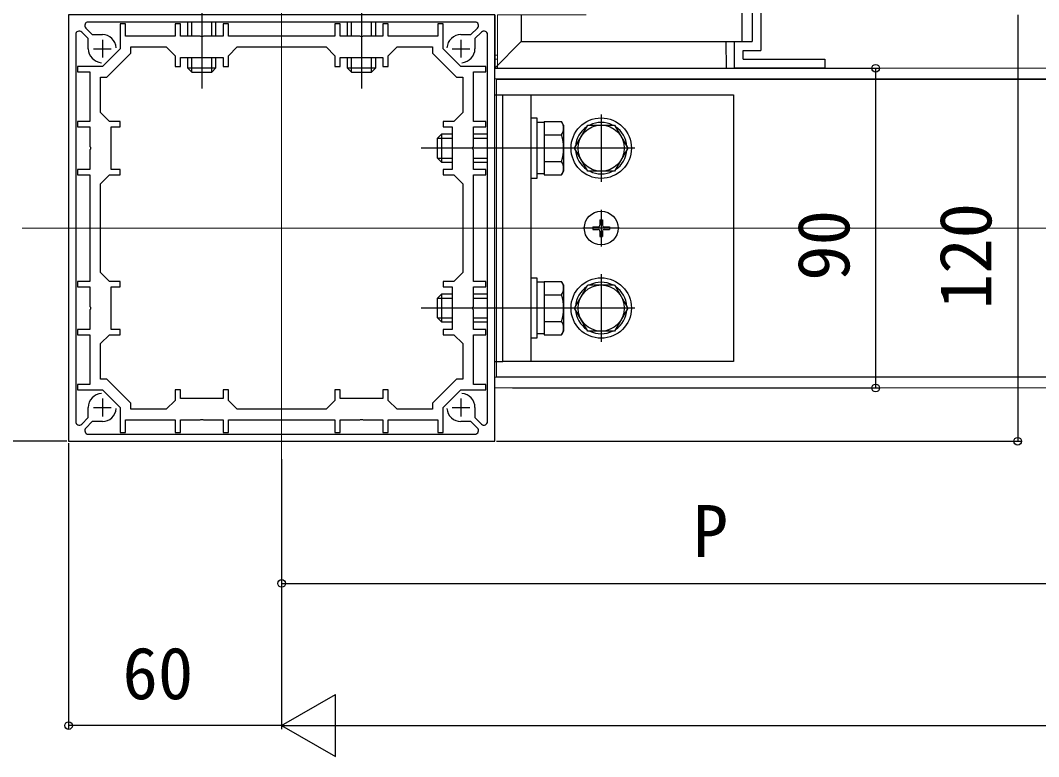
# Model space of a CAD drawing. Units: millimetres, scale not verified. Extents: x -875 to 875, y -1304 to 1298.
# Drawn here: x -493.6 to -206.8, y 62.1 to 269.4 of the extents above; entities that cross this region are included whole.
import ezdxf
from ezdxf.enums import TextEntityAlignment as Align

# ---------------------------------------------------------------- set-up
doc = ezdxf.new("R2010")
doc.units = ezdxf.units.MM
doc.header["$LTSCALE"] = 8
for name, color, linetype in [('0-3_YKK_11', 7, 'Continuous'), ('0-5_YKK_13', 4, 'Continuous'), ('0-6_YKK_D', 6, 'Continuous')]:
    doc.layers.add(name, color=color, linetype=linetype)
doc.layers.add('0-4_YKK_12', color=2, linetype='Continuous', lineweight=18)
doc.styles.add('ＭＳ ゴシック', font='')
doc.styles.get('ＭＳ ゴシック').set_extended_font_data('MS Gothic')

msp = doc.modelspace()

# ---------------------------------------------------------------- linework, layer by layer
at = {"layer": '0-3_YKK_11'}
for p, q in [((-365.546, 268.9), (-474.454, 268.9)), ((-478, 265.354), (-478, 156.446)), ((-470.5, 263.9), (-470.5, 258.9)), ((-369.5, 263.9), (-369.5, 258.9)), ((-362, 156.446), (-362, 265.354)), ((-473, 261.4), (-468, 261.4)), ((-372, 261.4), (-367, 261.4)), ((-470.5, 162.9), (-470.5, 157.9)), ((-369.5, 162.9), (-369.5, 157.9)), ((-473, 160.4), (-468, 160.4)), ((-372, 160.4), (-367, 160.4)), ((-474.454, 152.9), (-365.546, 152.9))]:
    msp.add_line(p, q, dxfattribs=at)
msp.add_lwpolyline([(-360, 270.9), (-480, 270.9), (-480, 150.9), (-360, 150.9)], close=True, dxfattribs=at)
for points in [[(-475.162, 267.193), (-473.319, 265.35), (-470.5, 265.35)], [(-369.5, 265.35), (-366.681, 265.35), (-364.838, 267.193)], [(-474.45, 261.4), (-474.45, 264.219), (-476.293, 266.062)], [(-363.707, 266.062), (-365.55, 264.219), (-365.55, 261.4)], [(-476.293, 155.738), (-474.45, 157.581), (-474.45, 160.4)], [(-365.55, 160.4), (-365.55, 157.581), (-363.707, 155.738)], [(-470.5, 156.45), (-473.319, 156.45), (-475.162, 154.607)], [(-364.838, 154.607), (-366.681, 156.45), (-369.5, 156.45)]]:
    msp.add_lwpolyline(points, dxfattribs=at)
for centre, radius, start, end in [((-474.454, 267.9), 1, 90.00004, 225.00001), ((-365.546, 267.9), 1, 314.99999, 89.99996), ((-477, 265.354), 1, 44.99999, 179.99996), ((-470.5, 261.4), 3.95, 3.88735, 90.00021), ((-369.5, 261.4), 3.95, 89.99979, 176.11265), ((-363, 265.354), 1, 0.00004, 135.00001), ((-470.5, 261.4), 3.95, 180.00017, 266.11275), ((-369.5, 261.4), 3.95, 273.88725, 359.99983), ((-470.5, 160.4), 3.95, 93.88725, 179.99983), ((-369.5, 160.4), 3.95, 0.00017, 86.11275), ((-470.5, 160.4), 3.95, 269.99979, 356.11265), ((-369.5, 160.4), 3.95, 183.88735, 270.00021), ((-477, 156.446), 1, 180.00004, 315.00001), ((-363, 156.446), 1, 224.99999, 359.99996), ((-474.454, 153.9), 1, 134.99999, 269.99996), ((-365.546, 153.9), 1, 270.00004, 45.00001)]:
    msp.add_arc(centre, radius, start, end, dxfattribs=at)
at = {"layer": '0-4_YKK_12'}
for p, q in [((-420, 1042.448), (-420, 137.964)), ((-360, 165.9), (-360, 259.6)), ((-359.25, 259.6), (-360, 259.6)), ((-359.25, 258.4), (-360, 258.4)), ((-360, 255.9), (412.18, 255.9)), ((-360, 252.9), (455.355, 252.9)), ((-359.5, 252.75), (455.355, 252.75)), ((-359.5, 169.05), (-359.5, 252.75)), ((-493.086, 210.9), (649.907, 210.9)), ((-360, 168.9), (455.355, 168.9)), ((-359.5, 169.05), (455.355, 169.05)), ((-360, 165.9), (455.355, 165.9))]:
    msp.add_line(p, q, dxfattribs=at)
msp.add_lwpolyline([(-359.25, 255.9), (-359.25, 270.9), (-334.25, 270.9)], dxfattribs=at)
at = {"layer": '0-5_YKK_13'}
for p, q in [((-290.386, 295.9), (-290.386, 263.4)), ((-287.503, 295.9), (-287.503, 263.4)), ((-285, 295.9), (-285, 260.9)), ((-442.5, 294.339), (-442.5, 250.162)), ((-397.5, 294.339), (-397.5, 250.162)), ((-360, 270.9), (-360, 255.9)), ((-352.5, 270.9), (-352.5, 263.4)), ((-446.5, 268.9), (-446.5, 264.9)), ((-445.3, 264.9), (-445.3, 268.9)), ((-439.7, 264.9), (-439.7, 268.9)), ((-438.5, 264.9), (-438.5, 268.9)), ((-401.5, 268.9), (-401.5, 264.9)), ((-400.3, 264.9), (-400.3, 268.9)), ((-394.7, 264.9), (-394.7, 268.9)), ((-393.5, 264.9), (-393.5, 268.9)), ((-294.873, 263.4), (-294.838, 255.9)), ((-294.873, 263.4), (-292.503, 263.4)), ((-446.5, 258.9), (-446.5, 256.005)), ((-445.3, 254.805), (-445.3, 258.9)), ((-439.7, 254.805), (-439.7, 258.9)), ((-438.5, 256.005), (-438.5, 258.9)), ((-401.5, 258.9), (-401.5, 256.005)), ((-400.3, 254.805), (-400.3, 258.9)), ((-394.7, 254.805), (-394.7, 258.9)), ((-393.5, 256.005), (-393.5, 258.9)), ((-290, 260.9), (-285, 260.9)), ((-290, 258.4), (-290, 260.9)), ((-445.3, 254.805), (-446.5, 256.005)), ((-446.5, 256.005), (-438.5, 256.005)), ((-439.7, 254.805), (-438.5, 256.005)), ((-400.3, 254.805), (-401.5, 256.005)), ((-401.5, 256.005), (-393.5, 256.005)), ((-394.7, 254.805), (-393.5, 256.005)), ((-360, 255.9), (-294.838, 255.9)), ((-294.838, 255.9), (-292.503, 255.9)), ((-267, 255.9), (-292.503, 255.9)), ((-445.3, 254.805), (-439.7, 254.805)), ((-400.3, 254.805), (-394.7, 254.805)), ((-360, 248.4), (-357.7, 248.4)), ((-360, 173.4), (-360, 248.4)), ((-357.7, 173.4), (-357.7, 248.4)), ((-349.7, 173.4), (-349.7, 248.4)), ((-346.1, 240.906), (-341.181, 240.906)), ((-346.1, 240.906), (-346.1, 225.894)), ((-346.1, 240.906), (-346.1, 225.894)), ((-340.6, 239.9), (-341.181, 240.906)), ((-330, 242.9), (-330, 223.9)), ((-346.1, 240.65), (-348.1, 240.65)), ((-348.1, 240.65), (-348.1, 226.15)), ((-346.1, 240.65), (-346.1, 226.15)), ((-340.6, 239.9), (-340.6, 226.9)), ((-376.095, 236.2), (-374.895, 237.4)), ((-376.095, 230.6), (-376.095, 236.2)), ((-376.095, 236.2), (-372, 236.2)), ((-374.895, 237.4), (-372, 237.4)), ((-374.895, 229.4), (-374.895, 237.4)), ((-366, 237.4), (-362, 237.4)), ((-366, 236.2), (-362, 236.2)), ((-346.1, 237.4), (-346.1, 229.4)), ((-346.1, 237.153), (-341.181, 237.153)), ((-336.561, 233.4), (-380.738, 233.4)), ((-320.5, 233.4), (-339.5, 233.4)), ((-376.095, 230.6), (-374.895, 229.4)), ((-376.095, 230.6), (-372, 230.6)), ((-366, 230.6), (-362, 230.6)), ((-346.1, 229.647), (-341.181, 229.647)), ((-372, 229.4), (-374.895, 229.4)), ((-362, 229.4), (-366, 229.4)), ((-340.6, 226.9), (-341.181, 225.894)), ((-346.1, 226.15), (-348.1, 226.15)), ((-346.1, 225.894), (-341.181, 225.894)), ((-330, 216.05), (-330, 205.75)), ((-330.35, 213.25), (-329.65, 213.25)), ((-330.35, 213.25), (-330.35, 211.75)), ((-329.65, 213.25), (-329.65, 211.75)), ((-324.85, 210.9), (-335.15, 210.9)), ((-332.35, 211.25), (-332.35, 210.55)), ((-332.35, 211.25), (-330.85, 211.25)), ((-332.35, 210.55), (-330.85, 210.55)), ((-330.35, 210.05), (-330.35, 208.55)), ((-329.65, 210.05), (-329.65, 208.55)), ((-329.15, 211.25), (-327.65, 211.25)), ((-329.15, 210.55), (-327.65, 210.55)), ((-327.65, 211.25), (-327.65, 210.55)), ((-330.35, 208.55), (-329.65, 208.55)), ((-330, 197.9), (-330, 178.9)), ((-346.1, 195.65), (-348.1, 195.65)), ((-348.1, 195.65), (-348.1, 181.15)), ((-346.1, 195.906), (-341.181, 195.906)), ((-346.1, 195.906), (-346.1, 180.894)), ((-346.1, 195.906), (-346.1, 180.894)), ((-346.1, 195.65), (-346.1, 181.15)), ((-340.6, 194.9), (-341.181, 195.906)), ((-376.095, 191.2), (-374.895, 192.4)), ((-374.895, 192.4), (-372, 192.4)), ((-374.895, 184.4), (-374.895, 192.4)), ((-366, 192.4), (-362, 192.4)), ((-346.1, 192.4), (-346.1, 184.4)), ((-346.1, 192.153), (-341.181, 192.153)), ((-340.6, 194.9), (-340.6, 181.9)), ((-376.095, 185.6), (-376.095, 191.2)), ((-376.095, 191.2), (-372, 191.2)), ((-366, 191.2), (-362, 191.2)), ((-336.561, 188.4), (-380.738, 188.4)), ((-320.5, 188.4), (-339.5, 188.4)), ((-376.095, 185.6), (-374.895, 184.4)), ((-376.095, 185.6), (-372, 185.6)), ((-372, 184.4), (-374.895, 184.4)), ((-366, 185.6), (-362, 185.6)), ((-362, 184.4), (-366, 184.4)), ((-346.1, 184.647), (-341.181, 184.647)), ((-346.1, 181.15), (-348.1, 181.15)), ((-346.1, 180.894), (-341.181, 180.894)), ((-340.6, 181.9), (-341.181, 180.894)), ((-360, 173.4), (-357.7, 173.4))]:
    msp.add_line(p, q, dxfattribs=at)
for points in [[(-442.775, 264.78), (-442.958, 264.9), (-448.5, 264.9), (-448.5, 268.4), (-450, 268.4), (-450, 264.9), (-464, 264.9), (-464, 268.4), (-465.5, 268.4), (-465.5, 261.4), (-470.5, 256.4), (-477.5, 256.4), (-477.5, 254.9), (-474, 254.9), (-474, 240.9), (-477.5, 240.9), (-477.5, 239.4), (-474, 239.4), (-474, 233.858), (-473.88, 233.675), (-473.88, 233.125), (-474, 232.942), (-474, 227.4), (-477.5, 227.4), (-477.5, 225.9), (-474, 225.9), (-474, 195.9), (-477.5, 195.9), (-477.5, 194.4), (-474, 194.4), (-474, 188.858), (-473.88, 188.675), (-473.88, 188.125), (-474, 187.942), (-474, 182.4), (-477.5, 182.4), (-477.5, 180.9), (-474, 180.9), (-474, 166.9), (-477.5, 166.9)], [(-366, 195.9), (-366, 225.9), (-362.5, 225.9), (-362.5, 227.4), (-366, 227.4), (-366, 232.942), (-366.12, 233.125), (-366.12, 233.675), (-366, 233.858), (-366, 239.4), (-362.5, 239.4), (-362.5, 240.9), (-366, 240.9), (-366, 254.9), (-362.5, 254.9), (-362.5, 256.4), (-369.5, 256.4), (-374.5, 261.4), (-374.5, 268.4), (-376, 268.4), (-376, 264.9), (-390, 264.9), (-390, 268.4), (-391.5, 268.4), (-391.5, 264.9), (-397.042, 264.9), (-397.225, 264.78), (-397.775, 264.78), (-397.958, 264.9), (-403.5, 264.9), (-403.5, 268.4), (-405, 268.4), (-405, 264.9), (-435, 264.9), (-435, 268.4), (-436.5, 268.4), (-436.5, 264.9), (-442.042, 264.9), (-442.225, 264.78), (-442.775, 264.78)], [(-471, 178.4), (-468.5, 180.9), (-465.5, 180.9), (-465.5, 182.4), (-468, 182.4), (-468, 194.4), (-465.5, 194.4), (-465.5, 195.9), (-468.5, 195.9), (-471, 198.4), (-471, 223.4), (-468.5, 225.9), (-465.5, 225.9), (-465.5, 227.4), (-468, 227.4), (-468, 239.4), (-465.5, 239.4), (-465.5, 240.9), (-468.5, 240.9), (-471, 243.4), (-471, 253.4), (-469.257, 253.4), (-462.5, 260.157), (-462.5, 261.9), (-452.5, 261.9), (-450, 259.4), (-450, 256.4), (-448.5, 256.4), (-448.5, 258.9), (-436.5, 258.9), (-436.5, 256.4), (-435, 256.4), (-435, 259.4), (-432.5, 261.9), (-407.5, 261.9), (-405, 259.4), (-405, 256.4), (-403.5, 256.4), (-403.5, 258.9), (-391.5, 258.9)], [(-391.5, 258.9), (-391.5, 256.4), (-390, 256.4), (-390, 259.4), (-387.5, 261.9), (-377.5, 261.9), (-377.5, 260.157), (-370.743, 253.4), (-369, 253.4), (-369, 243.4), (-371.5, 240.9), (-374.5, 240.9), (-374.5, 239.4), (-372, 239.4), (-372, 227.4), (-374.5, 227.4), (-374.5, 225.9), (-371.5, 225.9), (-369, 223.4)], [(-360, 255.9), (-352.5, 263.4), (-294.873, 263.4)], [(-292.503, 255.9), (-292.503, 263.4), (-287.503, 263.4)], [(-290, 258.4), (-267, 258.4), (-267, 255.9)], [(-369, 223.4), (-369, 198.4), (-371.5, 195.9), (-374.5, 195.9), (-374.5, 194.4), (-372, 194.4), (-372, 182.4), (-374.5, 182.4), (-374.5, 180.9), (-371.5, 180.9), (-369, 178.4), (-369, 168.4), (-370.743, 168.4), (-377.5, 161.643), (-377.5, 159.9), (-387.5, 159.9), (-390, 162.4), (-390, 165.4), (-391.5, 165.4), (-391.5, 162.9), (-403.5, 162.9), (-403.5, 165.4), (-405, 165.4), (-405, 162.4), (-407.5, 159.9), (-432.5, 159.9), (-435, 162.4), (-435, 165.4), (-436.5, 165.4), (-436.5, 162.9), (-448.5, 162.9), (-448.5, 165.4), (-450, 165.4), (-450, 162.4), (-452.5, 159.9), (-462.5, 159.9), (-462.5, 161.643), (-469.257, 168.4), (-471, 168.4), (-471, 178.4)], [(-366, 180.9), (-362.5, 180.9), (-362.5, 182.4), (-366, 182.4), (-366, 187.942), (-366.12, 188.125), (-366.12, 188.675), (-366, 188.858), (-366, 194.4), (-362.5, 194.4), (-362.5, 195.9), (-366, 195.9)], [(-477.5, 166.9), (-477.5, 165.4), (-470.5, 165.4), (-465.5, 160.4), (-465.5, 153.4), (-464, 153.4), (-464, 156.9), (-450, 156.9), (-450, 153.4), (-448.5, 153.4), (-448.5, 156.9), (-442.958, 156.9), (-442.775, 157.02), (-442.225, 157.02), (-442.042, 156.9), (-436.5, 156.9), (-436.5, 153.4), (-435, 153.4), (-435, 156.9), (-405, 156.9), (-405, 153.4), (-403.5, 153.4), (-403.5, 156.9), (-397.958, 156.9), (-397.775, 157.02), (-397.225, 157.02), (-397.042, 156.9), (-391.5, 156.9), (-391.5, 153.4), (-390, 153.4), (-390, 156.9), (-376, 156.9), (-376, 153.4), (-374.5, 153.4), (-374.5, 160.4), (-369.5, 165.4), (-362.5, 165.4), (-362.5, 166.9), (-366, 166.9), (-366, 180.9)]]:
    msp.add_lwpolyline(points, dxfattribs=at)
for points in [[(-357.7, 248.4), (-292.7, 248.4), (-292.7, 173.4), (-357.7, 173.4)], [(-349.7, 224.9), (-349.7, 241.9), (-348.1, 241.9), (-348.1, 224.9)], [(-337.506, 233.4), (-333.753, 239.9), (-326.247, 239.9), (-322.494, 233.4), (-326.247, 226.9), (-333.753, 226.9)], [(-349.7, 179.9), (-349.7, 196.9), (-348.1, 196.9), (-348.1, 179.9)], [(-337.506, 188.4), (-333.753, 194.9), (-326.247, 194.9), (-322.494, 188.4), (-326.247, 181.9), (-333.753, 181.9)]]:
    msp.add_lwpolyline(points, close=True, dxfattribs=at)
for centre, radius in [((-330, 233.4), 8.5), ((-330, 233.4), 6.5), ((-330, 210.9), 4.75), ((-330, 188.4), 8.5), ((-330, 188.4), 6.5)]:
    msp.add_circle(centre, radius, dxfattribs=at)
for centre, radius, start, end in [((-343.923, 239.029), 3.323, 325.61575, 34.38425), ((-330, 233.4), 7.25, 123.70844, 176.29156), ((-330, 233.4), 7.25, 63.70844, 116.29156), ((-330, 233.4), 7.25, 3.70844, 56.29156), ((-353.019, 233.4), 12.419, 342.41205, 17.58795), ((-330, 233.4), 7.25, 183.70844, 236.29156), ((-330, 233.4), 7.25, 303.70844, 356.29156), ((-343.923, 227.771), 3.323, 325.61575, 34.38425), ((-330, 233.4), 7.25, 243.70844, 296.29156), ((-330.85, 211.75), 0.5, 270, 0), ((-330.85, 210.05), 0.5, 0, 90), ((-329.15, 211.75), 0.5, 180, 270), ((-329.15, 210.05), 0.5, 90, 180), ((-343.923, 194.029), 3.323, 325.61575, 34.38425), ((-330, 188.4), 7.25, 63.70844, 116.29156), ((-353.019, 188.4), 12.419, 342.41205, 17.58795), ((-330, 188.4), 7.25, 123.70844, 176.29156), ((-330, 188.4), 7.25, 3.70844, 56.29156), ((-330, 188.4), 7.25, 183.70844, 236.29156), ((-330, 188.4), 7.25, 303.70844, 356.29156), ((-343.923, 182.771), 3.323, 325.61575, 34.38425), ((-330, 188.4), 7.25, 243.70844, 296.29156)]:
    msp.add_arc(centre, radius, start, end, dxfattribs=at)
at = {"layer": '0-6_YKK_D'}
for p, q in [((-212.7, 270.9), (-212.7, 150.9)), ((-355, 255.9), (-251.7, 255.9)), ((-252.7, 255.9), (-252.7, 165.9)), ((-355, 165.9), (-251.7, 165.9)), ((-480.5, 150.9), (-660.868, 150.9)), ((-480, 150.4), (-480, 69.9)), ((-359.5, 150.9), (-211.7, 150.9)), ((-420, 145.9), (-420, 109.9)), ((-420, 145.9), (-420, 69.9)), ((-420, 145.9), (-420, 69.9)), ((-420, 110.9), (-170, 110.9)), ((-420, 70.9), (-404.845, 79.65)), ((-404.845, 62.15), (-404.845, 79.65)), ((-420, 70.9), (-480, 70.9)), ((-420, 70.9), (-404.845, 62.15)), ((-420, 70.9), (-389.689, 70.9)), ((-402.5, 70.9), (562.5, 70.9))]:
    msp.add_line(p, q, dxfattribs=at)
for centre in [(-252.7, 255.9), (-252.7, 165.9), (-212.7, 150.9), (-420, 110.9), (-480, 70.9)]:
    msp.add_circle(centre, 1.075, dxfattribs=at)

# ---------------------------------------------------------------- texts
at = {"layer": '0-6_YKK_D', "style": 'ＭＳ ゴシック'}
for s, p in [('120', (-215.7, 188.059)), ('90', (-255.7, 196.07))]:
    msp.add_text(s, height=14.66, rotation=90, dxfattribs=at).set_placement(p, align=Align.BOTTOM_LEFT)
for s, p in [('P', (-304.205, 113.9)), ('60', (-464.83, 73.9))]:
    msp.add_text(s, height=14.66, dxfattribs=at).set_placement(p, align=Align.BOTTOM_LEFT)

doc.saveas('drawing.dxf')
